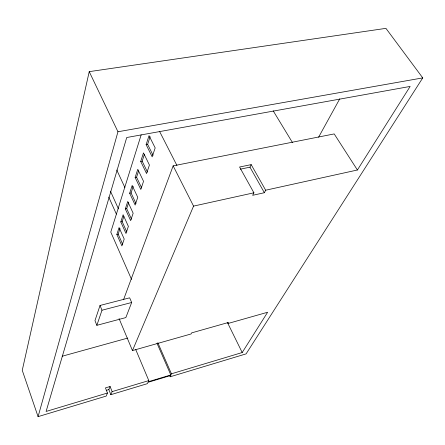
<?xml version="1.0" encoding="UTF-8"?>
<svg xmlns="http://www.w3.org/2000/svg" width="445" height="445" viewBox="0 0 445 445"><rect width="100%" height="100%" fill="white"/><g stroke="black" fill="none" stroke-linecap="round" stroke-linejoin="round"><path stroke-width="0.67" d="M170.201 376.776L246.102 353.87L422.75 77.897L385.932 28.358L89.228 71.645L22.25 370.318L38.075 416.642L106.199 396.083L107.451 393.024L105.443 387.895L110.104 386.505L112.123 391.617L110.844 394.682L147.334 383.673L147.985 382.322L170.902 375.419L170.201 376.776L169.656 375.524M38.075 416.642L117.958 131.759L89.228 71.645M141.171 134.841L110.777 232.079L131.548 279.432M129.662 193.247L132.182 185.432L137.755 197.302L135.152 205.05L129.662 193.247L131.069 192.958L133.183 186.444M120.795 221.927L123.115 214.74L128.377 226.366L125.985 233.486L120.795 221.927L122.153 221.627L123.849 216.404M135.135 177.494L137.778 169.306L143.535 181.321L140.804 189.442L135.135 177.494L136.571 177.205L138.618 170.913M116.84 234.454L119.071 227.54L124.205 239.048L121.897 245.896L116.84 234.454L118.17 234.153L120.011 228.496M125.323 208.95L127.743 201.474L133.155 213.227L130.658 220.637L125.323 208.95L126.703 208.655L128.727 202.425M140.703 161.463L143.479 152.891L149.431 165.045L146.561 173.55L140.703 161.463L142.172 161.179L144.319 154.587M146.127 144.619L149.031 135.636L155.177 147.918L152.168 156.835L146.127 144.619L147.623 144.341L150.126 136.648M100.03 305.459L94.969 320.634L96.854 325.323L125.84 317.585L131.675 302.5L129.656 297.827L100.03 305.459L101.983 310.226L96.854 325.323M123.51 299.769L173.149 165.857L334.195 133.917L357.407 170.001L265.671 190.215L264.375 192.713L252.654 195.311L253.911 192.802L239.566 167.02L251.186 164.633L265.671 190.215M110.844 394.682L108.847 389.592L110.104 386.505M135.753 349.598L148.808 380.597L148.252 381.749L170.83 374.951L171.431 373.8L242.202 352.535L267.629 312.251L227.929 323.509L228.541 322.436L191.617 332.888L191.061 333.967L132.471 350.582L193.558 206.102L173.149 165.857M240.311 169.172L249.968 167.175L251.186 164.633M318.603 137.199L339.746 98.851M357.407 170.001L410.145 86.436L126.725 137.516L46.096 411.458L107.451 393.024M112.123 391.617L148.808 380.597M106.194 390.387L108.847 389.592M62.144 356.239L127.804 338.055M101.983 310.226L131.675 302.5M193.558 206.102L253.911 192.802M117.958 131.759L422.75 77.897M273.18 110.811L292.515 142.661M249.968 167.175L264.375 192.713M159.56 131.409L176.921 165.445M147.623 144.341L153.074 155.322M227.317 322.269L242.202 352.535M142.172 161.179L147.451 172.048M136.571 177.205L141.682 187.951M131.069 192.958L135.986 203.504M116.751 169.973L124.895 187.54M126.703 208.655L131.486 219.101M110.46 191.189L118.47 208.916M122.153 221.627L126.803 231.956M108.736 197.046L116.367 214.078M118.17 234.153L122.675 244.316M157.819 342.7L171.431 373.8M156.99 343.267L170.83 374.951M119.071 318.57L132.471 350.582"/></g></svg>
